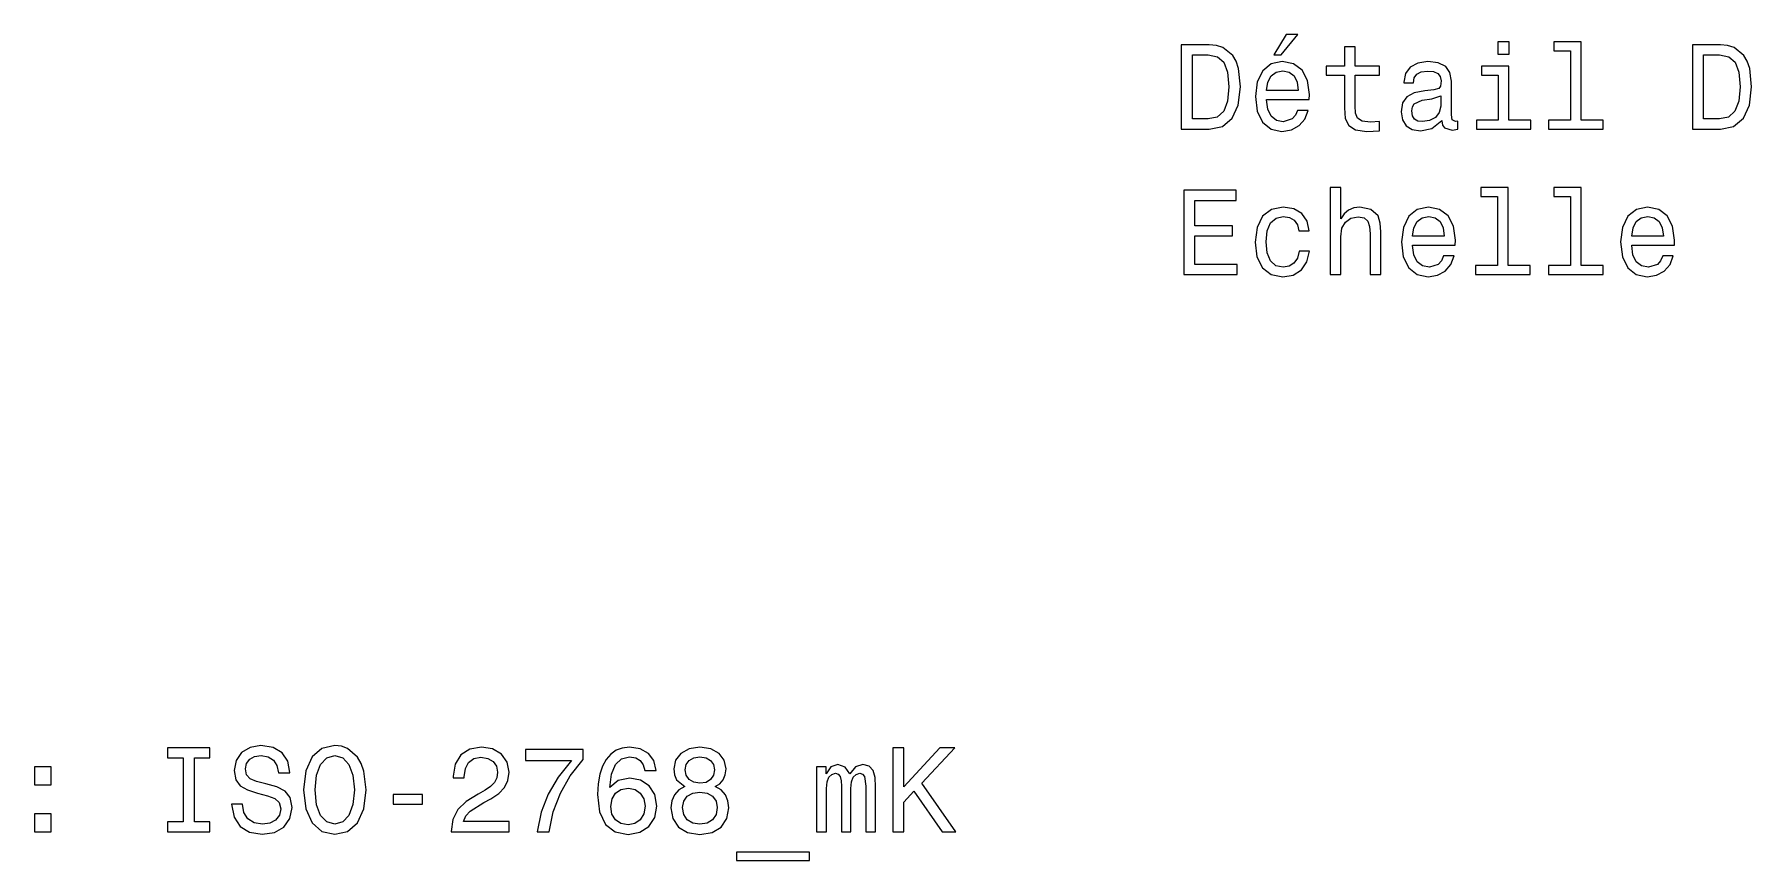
# Model space of a CAD drawing. Extents: x 0 to 420, y 0 to 297.
# Drawn here: x 281.9 to 353.3, y 70.3 to 104.6 of the extents above; entities that cross this region are included whole.
import ezdxf

# ---------------------------------------------------------------- set-up
doc = ezdxf.new("R2010")
doc.units = 0

msp = doc.modelspace()

# ---------------------------------------------------------------- linework, layer by layer
at = {"color": 7, "lineweight": 13}
for points in [[(333.394897, 103.776505), (333.692444, 103.776505), (334.393463, 104.63385), (333.899231, 104.63385)], [(343.178772, 104.321175), (342.709747, 104.321175), (342.709747, 103.816849), (343.178772, 103.816849)], [(345.725586, 103.947975), (345.725586, 101.073334), (344.812775, 101.073334), (344.812775, 100.700134), (347.077179, 100.700134), (347.077179, 101.073334), (346.169403, 101.073334), (346.169403, 104.321175), (345.029633, 104.321175), (345.029633, 103.947975)], [(330.701813, 104.200134), (329.536835, 104.200134), (329.536835, 100.700134), (330.701813, 100.700134), (331.251526, 100.811089), (331.660034, 101.148979), (331.912201, 101.698692), (332.00296, 102.450134), (331.922272, 103.216705), (331.821411, 103.519295), (331.680206, 103.761375), (331.271698, 104.08918), (331.004395, 104.169876)], [(330.666504, 103.781548), (331.049805, 103.705894), (331.312042, 103.473907), (331.468384, 103.060364), (331.518799, 102.450134), (331.463348, 101.860077), (331.307007, 101.446533), (331.039703, 101.199417), (330.666504, 101.118721), (330.005859, 101.118721), (330.005859, 103.781548)], [(336.330048, 102.939323), (336.330048, 101.582695), (336.360321, 101.143936), (336.501526, 100.841347), (336.783936, 100.664833), (337.263062, 100.604309), (337.787537, 100.629532), (337.787537, 101.012817), (337.404266, 100.982552), (337.056274, 101.022903), (336.86969, 101.148979), (336.789001, 101.360794), (336.773865, 101.658348), (336.773865, 102.939323), (337.787537, 102.939323), (337.787537, 103.317566), (336.773865, 103.317566), (336.773865, 104.109352), (336.330048, 104.109352), (336.330048, 103.317566), (335.563477, 103.317566), (335.563477, 102.939323)], [(351.953979, 104.200134), (350.789001, 104.200134), (350.789001, 100.700134), (351.953979, 100.700134), (352.503693, 100.811081), (352.912201, 101.148979), (353.164337, 101.698692), (353.255127, 102.450134), (353.174438, 103.216705), (353.073578, 103.519295), (352.932373, 103.761375), (352.523865, 104.08918), (352.256561, 104.169876)], [(351.918671, 103.781548), (352.301971, 103.705894), (352.564209, 103.473907), (352.720551, 103.060364), (352.770966, 102.450134), (352.715515, 101.860077), (352.559174, 101.446533), (352.29187, 101.199409), (351.918671, 101.118721), (351.257996, 101.118721), (351.257996, 103.781548)], [(333.08725, 101.925636), (334.862488, 101.925636), (334.867523, 102.132408), (334.786835, 102.712379), (334.564911, 103.146103), (334.211884, 103.408348), (333.742889, 103.504166), (333.283936, 103.403305), (332.930908, 103.12088), (332.703979, 102.661949), (332.623291, 102.056763), (332.698944, 101.436447), (332.925873, 100.982552), (333.273865, 100.700134), (333.727753, 100.604309), (334.121124, 100.669876), (334.443878, 100.841347), (334.680908, 101.113678), (334.817078, 101.476791), (334.378326, 101.476791), (334.287537, 101.275063), (334.156433, 101.123764), (333.783234, 101.002731), (333.495758, 101.058205), (333.2789, 101.234718), (333.137695, 101.522179), (333.08725, 101.910507)], [(333.08725, 102.298836), (333.142731, 102.64682), (333.2789, 102.904022), (333.485687, 103.060364), (333.757996, 103.115837), (334.025299, 103.060364), (334.232056, 102.904022), (334.358154, 102.64682), (334.403534, 102.298836)], [(340.379761, 101.053162), (340.379761, 101.038033), (340.404968, 100.866562), (340.480621, 100.745522), (340.79834, 100.649704), (341.045471, 100.690048), (341.045471, 101.03299), (340.939575, 101.01786), (340.79834, 101.08342), (340.773132, 101.285149), (340.773132, 102.687164), (340.712616, 103.045235), (340.536102, 103.297394), (340.228455, 103.448692), (339.794739, 103.504166), (339.371124, 103.443649), (339.058441, 103.272179), (338.861755, 103.00489), (338.796204, 102.651863), (338.796204, 102.621605), (339.194611, 102.621605), (339.229919, 102.83342), (339.340851, 102.984718), (339.52243, 103.075493), (339.779633, 103.110794), (340.026733, 103.085579), (340.203247, 103.009933), (340.309174, 102.878807), (340.344452, 102.69725), (340.32428, 102.485435), (340.243591, 102.379532), (340.04187, 102.329094), (339.663635, 102.28875), (339.229919, 102.197975), (338.922272, 102.036591), (338.740723, 101.784431), (338.685242, 101.411232), (338.735687, 101.078377), (338.891998, 100.831261), (339.144165, 100.674919), (339.492157, 100.619446), (339.961182, 100.725349)], [(343.163635, 101.073334), (343.163635, 103.317566), (342.023865, 103.317566), (342.023865, 102.939323), (342.719818, 102.939323), (342.719818, 101.073334), (341.812042, 101.073334), (341.812042, 100.700134), (344.081482, 100.700134), (344.081482, 101.073334)], [(340.329346, 101.648262), (340.268829, 101.386009), (340.107422, 101.18428), (339.865356, 101.053162), (339.56781, 101.007774), (339.37616, 101.03299), (339.23999, 101.113678), (339.154266, 101.25489), (339.129059, 101.451576), (339.149231, 101.62809), (339.229919, 101.754166), (339.552673, 101.895378), (339.961182, 101.955894), (340.329346, 102.076935)], [(329.647766, 94.653305), (331.866791, 94.653305), (331.866791, 95.076935), (330.111755, 95.076935), (330.111755, 96.262093), (331.67514, 96.262093), (331.67514, 96.680679), (330.111755, 96.680679), (330.111755, 97.729675), (331.826447, 97.729675), (331.826447, 98.153305), (329.647766, 98.153305)], [(335.734955, 94.653305), (336.178772, 94.653305), (336.178772, 96.216705), (336.224152, 96.574776), (336.370392, 96.837021), (336.597351, 96.998405), (336.899933, 97.058922), (337.141998, 97.008492), (337.293304, 96.872322), (337.368958, 96.645378), (337.394165, 96.342789), (337.394165, 94.653305), (337.837982, 94.653305), (337.837982, 96.433563), (337.81781, 96.791634), (337.72702, 97.08918), (337.429474, 97.361519), (336.965515, 97.457336), (336.713348, 97.422035), (336.49649, 97.326218), (336.314911, 97.174919), (336.178772, 96.968147), (336.178772, 98.274345), (335.734955, 98.274345)], [(342.689575, 97.901146), (342.689575, 95.026505), (341.776733, 95.026505), (341.776733, 94.653305), (344.041138, 94.653305), (344.041138, 95.026505), (343.133362, 95.026505), (343.133362, 98.274345), (341.993591, 98.274345), (341.993591, 97.901146)], [(345.725586, 97.901146), (345.725586, 95.026505), (344.812775, 95.026505), (344.812775, 94.653305), (347.077179, 94.653305), (347.077179, 95.026505), (346.169403, 95.026505), (346.169403, 98.274345), (345.029633, 98.274345), (345.029633, 97.901146)], [(334.423706, 96.463821), (334.862488, 96.463821), (334.771698, 96.867279), (334.55484, 97.185005), (334.216949, 97.381691), (333.778168, 97.457336), (333.294037, 97.356476), (332.925873, 97.074051), (332.693878, 96.61512), (332.61319, 95.999847), (332.688843, 95.389618), (332.915802, 94.935722), (333.273865, 94.653305), (333.763062, 94.55748), (334.196777, 94.633133), (334.534668, 94.844948), (334.766663, 95.177803), (334.867523, 95.621605), (334.443878, 95.621605), (334.368225, 95.339188), (334.22702, 95.127365), (334.025299, 94.996246), (333.778168, 94.955902), (333.470551, 95.021461), (333.248627, 95.22319), (333.112488, 95.551003), (333.067078, 96.014977), (333.112488, 96.468864), (333.253693, 96.796677), (333.480621, 96.998405), (333.778168, 97.069008), (334.040436, 97.023621), (334.237122, 96.907631), (334.368225, 96.715988)], [(339.159302, 95.878807), (340.934509, 95.878807), (340.939575, 96.085579), (340.858887, 96.66555), (340.636963, 97.099274), (340.283936, 97.361519), (339.814911, 97.457336), (339.355988, 97.356476), (339.00296, 97.074051), (338.776031, 96.61512), (338.695313, 96.009933), (338.770966, 95.389618), (338.997925, 94.935722), (339.345917, 94.653305), (339.799805, 94.55748), (340.193176, 94.623047), (340.51593, 94.794518), (340.75296, 95.066849), (340.88913, 95.429962), (340.450378, 95.429962), (340.359589, 95.228233), (340.228455, 95.076935), (339.855255, 94.955894), (339.56781, 95.011375), (339.350952, 95.187889), (339.209747, 95.475349), (339.159302, 95.863678)], [(348.267365, 95.878807), (350.042603, 95.878807), (350.047638, 96.085579), (349.966949, 96.66555), (349.745026, 97.099266), (349.392029, 97.361519), (348.923004, 97.457336), (348.46405, 97.356476), (348.111023, 97.074051), (347.884094, 96.61512), (347.803406, 96.009933), (347.879059, 95.389618), (348.105988, 94.935722), (348.453979, 94.653305), (348.907867, 94.55748), (349.301239, 94.623047), (349.623993, 94.794518), (349.861023, 95.066849), (349.997192, 95.429962), (349.558441, 95.429962), (349.467651, 95.228233), (349.336548, 95.076935), (348.963348, 94.955894), (348.675873, 95.011375), (348.459015, 95.187889), (348.31781, 95.475349), (348.267365, 95.863678)], [(339.159302, 96.252007), (339.214783, 96.599991), (339.350952, 96.857193), (339.557709, 97.013535), (339.830048, 97.069008), (340.097351, 97.013535), (340.304108, 96.857193), (340.430206, 96.599991), (340.475586, 96.252007)], [(348.267365, 96.252007), (348.322845, 96.599991), (348.459015, 96.857193), (348.665802, 97.013535), (348.93811, 97.069008), (349.205414, 97.013535), (349.412201, 96.857193), (349.538269, 96.599991), (349.583649, 96.252007)], [(288.048248, 71.915161), (287.40271, 71.915161), (287.40271, 71.491531), (289.157745, 71.491531), (289.157745, 71.915161), (288.512207, 71.915161), (288.512207, 74.567902), (289.157745, 74.567902), (289.157745, 74.991531), (287.40271, 74.991531), (287.40271, 74.567902), (288.048248, 74.567902)], [(290.51944, 72.646431), (290.060486, 72.646431), (290.161377, 72.111847), (290.413513, 71.718475), (290.801849, 71.481445), (291.326355, 71.395714), (291.845795, 71.476402), (292.234131, 71.698303), (292.481262, 72.046288), (292.572021, 72.505219), (292.496368, 72.918762), (292.284546, 73.186058), (291.94162, 73.362572), (291.482697, 73.49369), (291.089325, 73.589516), (290.832092, 73.700462), (290.685852, 73.861847), (290.640472, 74.114014), (290.685852, 74.340958), (290.816986, 74.512428), (291.018707, 74.628418), (291.296082, 74.668762), (291.578491, 74.618332), (291.800415, 74.482162), (291.946655, 74.255219), (292.017273, 73.947586), (292.476196, 73.947586), (292.476196, 73.957672), (292.395508, 74.431732), (292.158478, 74.78476), (291.785278, 75.00666), (291.280945, 75.082306), (290.827057, 75.00666), (290.47403, 74.794846), (290.247101, 74.467033), (290.166412, 74.043404), (290.231964, 73.665161), (290.423615, 73.407959), (290.726196, 73.236488), (291.13974, 73.105362), (291.548248, 72.989372), (291.855896, 72.878418), (292.04248, 72.717033), (292.108032, 72.454788), (292.047546, 72.1875), (291.891174, 71.985771), (291.654175, 71.859688), (291.346527, 71.819344), (291.003571, 71.874817), (290.741333, 72.036201), (290.57489, 72.298447)], [(293.056183, 73.241531), (293.146973, 72.454788), (293.40921, 71.874817), (293.817688, 71.516747), (294.352295, 71.395714), (294.881836, 71.516747), (295.29538, 71.874817), (295.552582, 72.454788), (295.648376, 73.241531), (295.552582, 74.023232), (295.44162, 74.340958), (295.29538, 74.603203), (294.881836, 74.961273), (294.629669, 75.052048), (294.352295, 75.087357), (293.812653, 74.961273), (293.404175, 74.608246), (293.146973, 74.028275)], [(299.193787, 71.491531), (301.599426, 71.491531), (301.599426, 71.925247), (299.69812, 71.925247), (299.804016, 72.162277), (299.985596, 72.358963), (300.54538, 72.717033), (300.842926, 72.868332), (301.175781, 73.08519), (301.412811, 73.337357), (301.548981, 73.634903), (301.599426, 73.972801), (301.513672, 74.396431), (301.276642, 74.729286), (300.913513, 74.941101), (300.444519, 75.016747), (299.960358, 74.931015), (299.592224, 74.693977), (299.355164, 74.315742), (299.274475, 73.81646), (299.274475, 73.745857), (299.733398, 73.745857), (299.733398, 73.786201), (299.778809, 74.129143), (299.914978, 74.381302), (300.131836, 74.542686), (300.419312, 74.59816), (300.711792, 74.547729), (300.92865, 74.421646), (301.069885, 74.22496), (301.1203, 73.977844), (301.084991, 73.745857), (300.989197, 73.549171), (300.827789, 73.377701), (300.605896, 73.226402), (300.30835, 73.065018), (299.814117, 72.752335), (299.466125, 72.419487), (299.259338, 72.016029), (299.193787, 71.50666)], [(307.706757, 74.048447), (307.610962, 74.456947), (307.389038, 74.759544), (307.046112, 74.951187), (306.602295, 75.016747), (306.304749, 74.981445), (306.047546, 74.88562), (305.820587, 74.729286), (305.628967, 74.507385), (305.477661, 74.230003), (305.366699, 73.892105), (305.296112, 73.49369), (305.27594, 73.044846), (305.356628, 72.328705), (305.603729, 71.809258), (306.002136, 71.496574), (306.546814, 71.390663), (307.036011, 71.481445), (307.40921, 71.718475), (307.651306, 72.091675), (307.73703, 72.565742), (307.651306, 73.044846), (307.419312, 73.413002), (307.061218, 73.644989), (306.617432, 73.725677), (306.138306, 73.624817), (305.780243, 73.337357), (305.855896, 73.892105), (306.017273, 74.29052), (306.264404, 74.527557), (306.60733, 74.608246), (306.859497, 74.567902), (307.051147, 74.46199), (307.177216, 74.285477), (307.242798, 74.048447)], [(308.907043, 73.377701), (308.649841, 73.236488), (308.473328, 73.039803), (308.362396, 72.792686), (308.327087, 72.495132), (308.407776, 72.046288), (308.639771, 71.698303), (309.018005, 71.476402), (309.53241, 71.390663), (310.041779, 71.476402), (310.420013, 71.698303), (310.652008, 72.046288), (310.737732, 72.495132), (310.697388, 72.792686), (310.591492, 73.039803), (310.409943, 73.236488), (310.157776, 73.377701), (310.359497, 73.498734), (310.500732, 73.665161), (310.586456, 73.86689), (310.616699, 74.114014), (310.536011, 74.472076), (310.324219, 74.759544), (309.981262, 74.946144), (309.53241, 75.016747), (309.078522, 74.946144), (308.735596, 74.759544), (308.518738, 74.472076), (308.443085, 74.114014), (308.468292, 73.86689), (308.554016, 73.665161)], [(317.546112, 71.491531), (318.010101, 71.491531), (318.010101, 72.737206), (318.423645, 73.181015), (319.598694, 71.491531), (320.163544, 71.491531), (318.751434, 73.518906), (320.123199, 74.991531), (319.507935, 74.991531), (318.010101, 73.372658), (318.010101, 74.991531), (317.546112, 74.991531)], [(293.540344, 73.241531), (293.595795, 73.851761), (293.762238, 74.300606), (294.01944, 74.572945), (294.352295, 74.668762), (294.680084, 74.572945), (294.937317, 74.295563), (295.103729, 73.846718), (295.164246, 73.241531), (295.103729, 72.631302), (294.937317, 72.182457), (294.680084, 71.910118), (294.352295, 71.819344), (294.01944, 71.910118), (293.762238, 72.182457), (293.595795, 72.626259)], [(302.759338, 71.491531), (303.268738, 71.491531), (303.43515, 72.323662), (303.727661, 73.100319), (304.141205, 73.821503), (304.680817, 74.497292), (304.680817, 74.915886), (302.280243, 74.915886), (302.280243, 74.456947), (304.196686, 74.456947), (303.641907, 73.776115), (303.223328, 73.065018), (302.930817, 72.308533)], [(308.92218, 74.073662), (308.962524, 74.295563), (309.083557, 74.467033), (309.275208, 74.572945), (309.53241, 74.613289), (309.784576, 74.572945), (309.976227, 74.467033), (310.09726, 74.295563), (310.142639, 74.073662), (310.09726, 73.846718), (309.976227, 73.670204), (309.784576, 73.554214), (309.53241, 73.518906), (309.275208, 73.559258), (309.083557, 73.670204), (308.962524, 73.846718)], [(314.384003, 71.491531), (314.792511, 71.491531), (314.792511, 73.302048), (314.817719, 73.574387), (314.893372, 73.771072), (315.009369, 73.887062), (315.160675, 73.932457), (315.281708, 73.892105), (315.362396, 73.791245), (315.40274, 73.619774), (315.417877, 73.39283), (315.417877, 71.491531), (315.801147, 71.491531), (315.801147, 73.302048), (315.826355, 73.569344), (315.902008, 73.766029), (316.023071, 73.887062), (316.174347, 73.932457), (316.29538, 73.892105), (316.376099, 73.791245), (316.426514, 73.39283), (316.426514, 71.491531), (316.835022, 71.491531), (316.835022, 73.362572), (316.809814, 73.7509), (316.729126, 74.048447), (316.567719, 74.230003), (316.305481, 74.295563), (315.997833, 74.194702), (315.760803, 73.902191), (315.574219, 74.189659), (315.261536, 74.295563), (314.97406, 74.194702), (314.777374, 73.912277), (314.777374, 74.199745), (314.384003, 74.199745)], [(281.860199, 73.448303), (282.556183, 73.448303), (282.556183, 74.199745), (281.860199, 74.199745)], [(296.778076, 72.646431), (297.998535, 72.646431), (297.998535, 73.044846), (296.778076, 73.044846)], [(307.247833, 72.560699), (307.192352, 72.242973), (307.051147, 72.0009), (306.824188, 71.839516), (306.541779, 71.789085), (306.244232, 71.839516), (306.017273, 71.995857), (305.871033, 72.23793), (305.825623, 72.555649), (305.876068, 72.868332), (306.017273, 73.105362), (306.249268, 73.25666), (306.561951, 73.312134), (306.83429, 73.25666), (307.051147, 73.110405), (307.192352, 72.873375)], [(308.811218, 72.505219), (308.856628, 72.772514), (309.002869, 72.974243), (309.229828, 73.105362), (309.53241, 73.150757), (309.829956, 73.105362), (310.056915, 72.974243), (310.203156, 72.772514), (310.253601, 72.505219), (310.203156, 72.217758), (310.056915, 72.0009), (309.829956, 71.859688), (309.53241, 71.814301), (309.229828, 71.859688), (309.002869, 72.0009), (308.856628, 72.217758)], [(281.860199, 71.491531), (282.556183, 71.491531), (282.556183, 72.242973), (281.860199, 72.242973)], [(311.050415, 70.654358), (311.050415, 70.301331), (314.086456, 70.301331), (314.086456, 70.654358)]]:
    msp.add_lwpolyline(points, close=True, dxfattribs=at)

doc.saveas('drawing.dxf')
